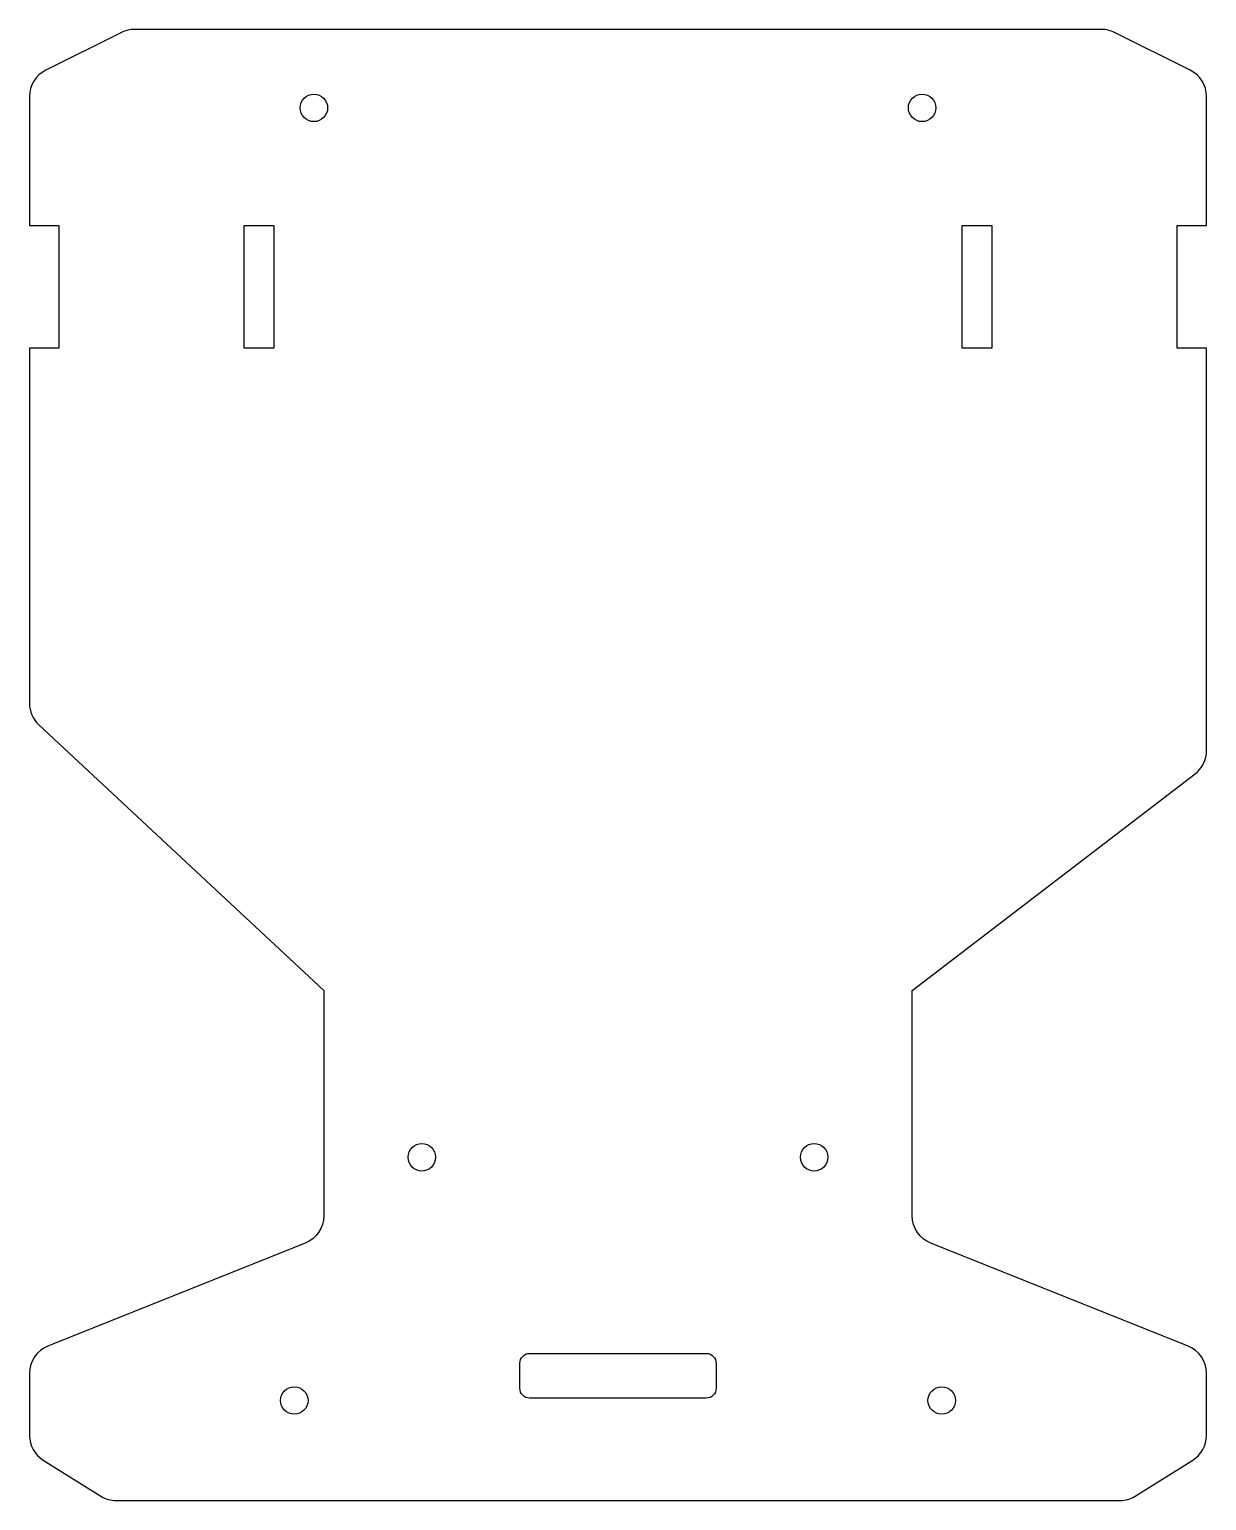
# Model space of a CAD drawing. Header units: millimetres. Extents: x -60 to 60, y -75 to 75.
import ezdxf

# ---------------------------------------------------------------- set-up
doc = ezdxf.new("R2010")
doc.units = ezdxf.units.MM

msp = doc.modelspace()

# ---------------------------------------------------------------- linework, layer by layer
for points in [[(60, -62.03, 0.306678), (58.11, -59.25), (31.89, -48.75, -0.306678), (30, -45.97), (30, -23), (58.83, -0.9, 0.233277), (60, 1.48), (60, 42.5), (57, 42.5), (57, 55), (60, 55), (60, 68.15, 0.284079), (58.34, 70.83), (50.63, 74.68, 0.116434), (49.29, 75), (-49.29, 75, 0.116434), (-50.63, 74.68), (-58.34, 70.83, 0.284079), (-60, 68.15), (-60, 55), (-57, 55), (-57, 42.5), (-60, 42.5), (-60, 6.3, 0.207886), (-59.05, 4.11), (-30, -23), (-30, -45.97, -0.306678), (-31.89, -48.75), (-58.11, -59.25, 0.306678), (-60, -62.03), (-60, -68.34, 0.258593), (-58.59, -70.88), (-52.73, -74.54, 0.140565), (-51.14, -75), (51.14, -75, 0.140565), (52.73, -74.54), (58.59, -70.88, 0.258593), (60, -68.34)], [(9, -64.55), (-9, -64.55, -0.414214), (-10, -63.55), (-10, -61, -0.414214), (-9, -60), (9, -60, -0.414214), (10, -61), (10, -63.55, -0.414214)]]:
    msp.add_lwpolyline(points, format="xyb", close=True)
for points in [[(-38.1, 42.5), (-38.1, 55), (-35.1, 55), (-35.1, 42.5)], [(38.1, 42.5), (35.1, 42.5), (35.1, 55), (38.1, 55)]]:
    msp.add_lwpolyline(points, close=True)
for centre in [(-31, 67), (31, 67), (-20, -40), (20, -40), (-33, -64.8), (33, -64.8)]:
    msp.add_circle(centre, 1.4)

doc.saveas('drawing.dxf')
